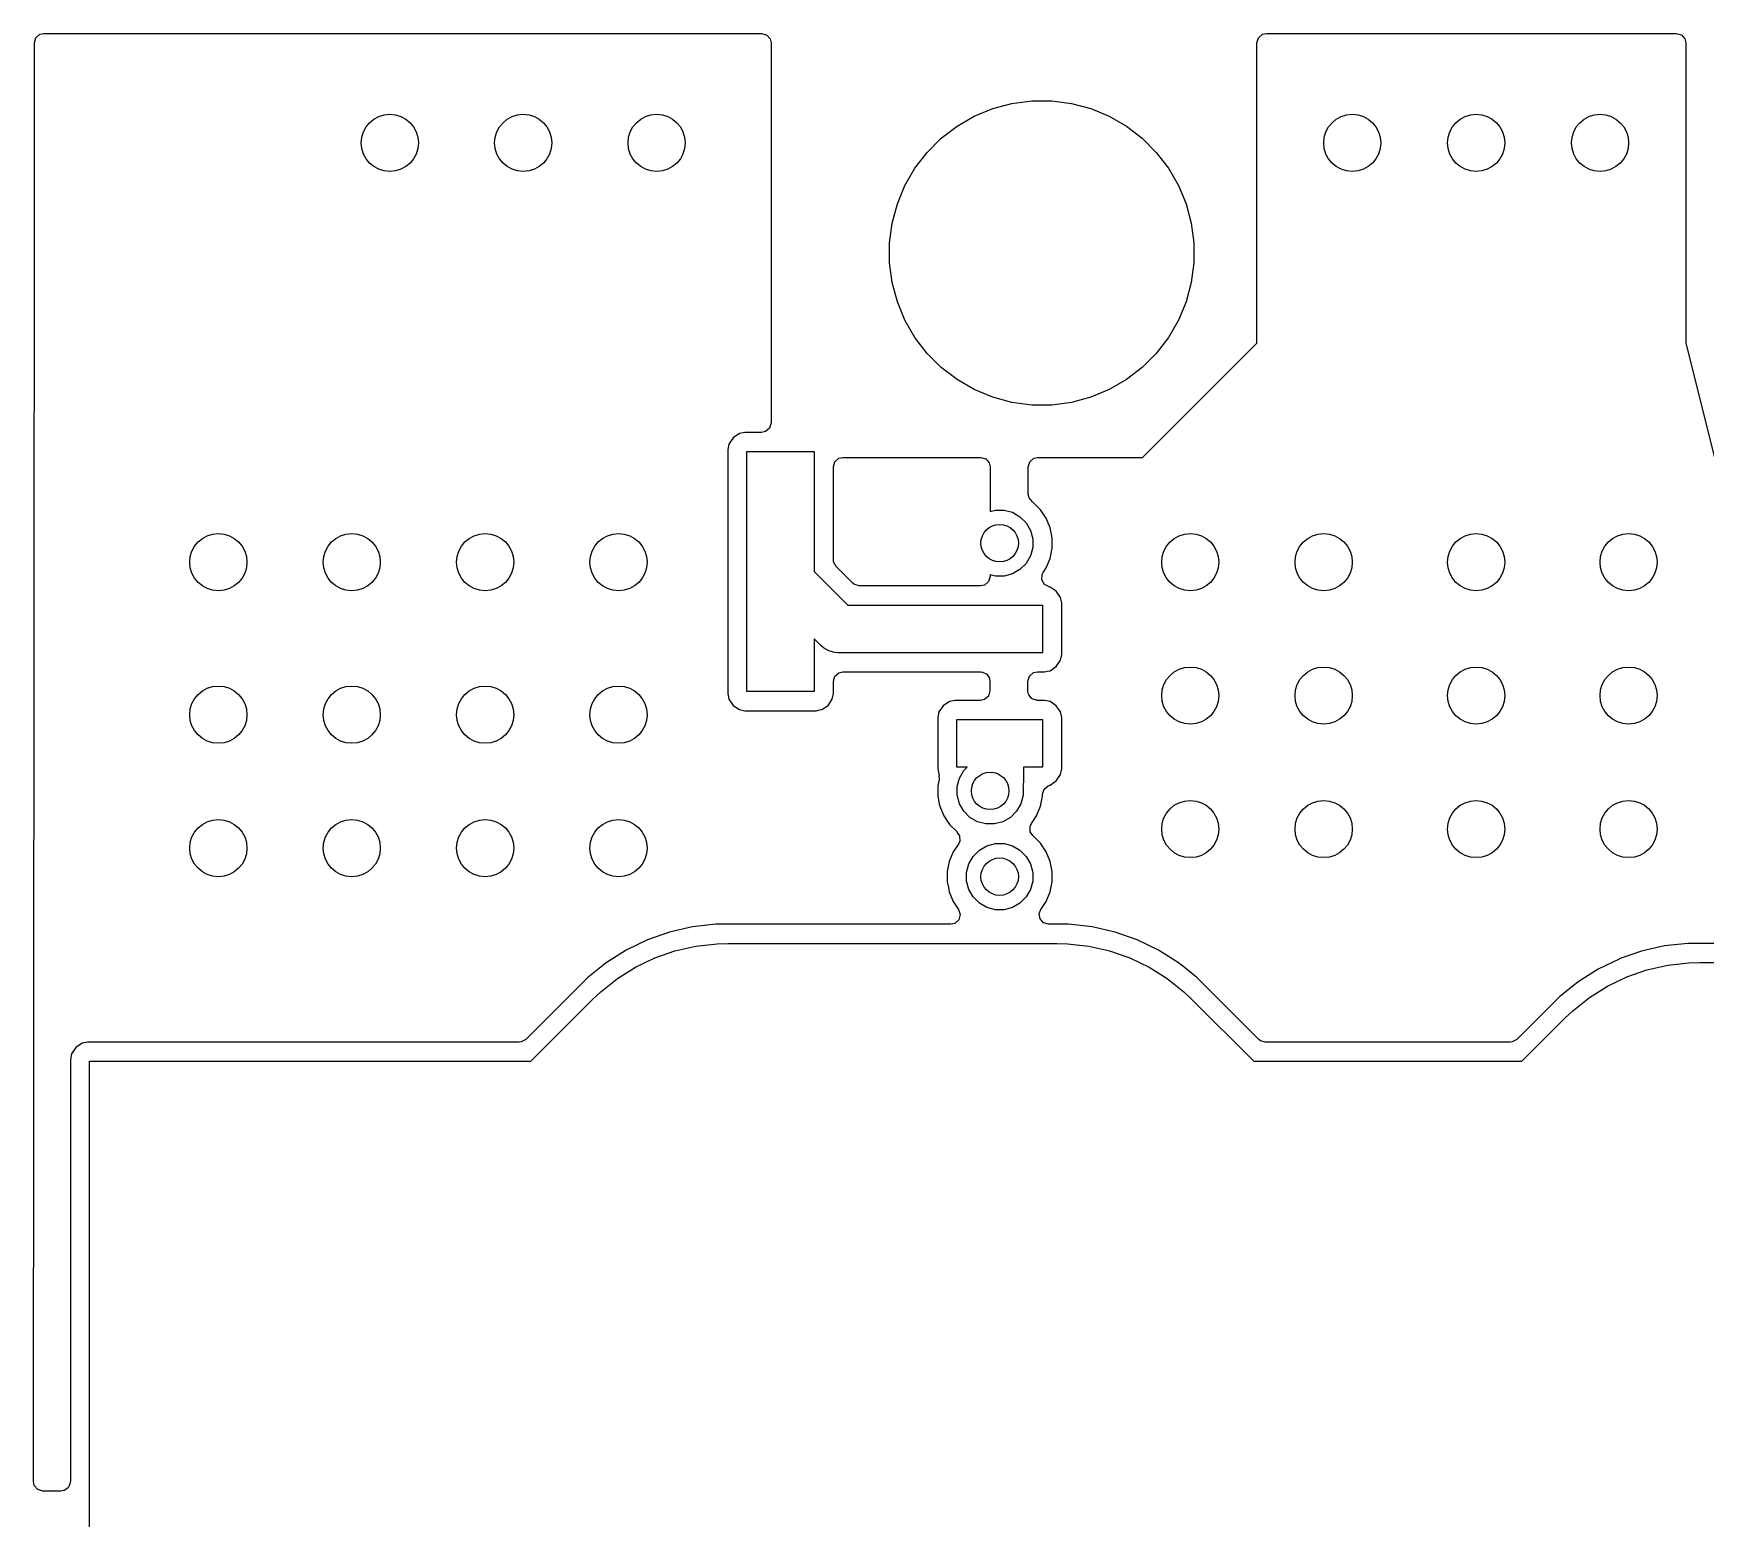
# Model space of a CAD drawing. Extents: x 3.09 to 4.61, y -6.46 to -3.15.
# Drawn here: x 3.093 to 3.97, y -3.932 to -3.153 of the extents above; entities that cross this region are included whole.
import ezdxf

# ---------------------------------------------------------------- set-up
doc = ezdxf.new("R2010")
doc.units = 0
doc.header["$MEASUREMENT"] = 0
doc.layers.add('BLACK', color=7, linetype='CONTINUOUS')

msp = doc.modelspace()

# ---------------------------------------------------------------- linework, layer by layer
at = {"layer": 'BLACK', "linetype": 'CONTINUOUS'}
for p, q in [((3.09346, -3.23872), (3.09352, -3.15754)), ((3.09352, -3.15754), (3.09431, -3.15485)), ((3.09431, -3.15485), (3.09642, -3.15303)), ((3.09642, -3.15303), (3.09848, -3.15258)), ((3.09848, -3.15258), (3.47504, -3.15258)), ((3.47504, -3.15258), (3.47772, -3.15337)), ((3.47772, -3.15337), (3.47955, -3.15548)), ((3.47955, -3.15548), (3.48, -3.15754)), ((3.48, -3.15754), (3.48, -3.35692)), ((3.735, -3.15754), (3.73579, -3.15486)), ((3.735, -3.315), (3.735, -3.15754)), ((3.73579, -3.15486), (3.7379, -3.15303)), ((3.7379, -3.15303), (3.73996, -3.15258)), ((3.73996, -3.15258), (3.95504, -3.15258)), ((3.95504, -3.15258), (3.95772, -3.15337)), ((3.95772, -3.15337), (3.95955, -3.15548)), ((3.95955, -3.15548), (3.96, -3.15754)), ((3.96, -3.15754), (3.96, -3.315)), ((3.58666, -3.19597), (3.59633, -3.19196)), ((3.59633, -3.19196), (3.60644, -3.18925)), ((3.60644, -3.18925), (3.61681, -3.18789)), ((3.61681, -3.18789), (3.62728, -3.18789)), ((3.62728, -3.18789), (3.63765, -3.18925)), ((3.63765, -3.18925), (3.64776, -3.19196)), ((3.64776, -3.19196), (3.65743, -3.19597)), ((3.5693, -3.20757), (3.5776, -3.2012)), ((3.5776, -3.2012), (3.58666, -3.19597)), ((3.65743, -3.19597), (3.66649, -3.2012)), ((3.66649, -3.2012), (3.67479, -3.20757)), ((3.5619, -3.21497), (3.5693, -3.20757)), ((3.67479, -3.20757), (3.68219, -3.21497)), ((3.55553, -3.22327), (3.5619, -3.21497)), ((3.68219, -3.21497), (3.68856, -3.22327)), ((3.5503, -3.23233), (3.55553, -3.22327)), ((3.68856, -3.22327), (3.6938, -3.23233)), ((3.54629, -3.242), (3.5503, -3.23233)), ((3.6938, -3.23233), (3.6978, -3.242)), ((3.09299, -3.91236), (3.09346, -3.23872)), ((3.54358, -3.25211), (3.54629, -3.242)), ((3.6978, -3.242), (3.70051, -3.25211)), ((3.54222, -3.26248), (3.54358, -3.25211)), ((3.70051, -3.25211), (3.70188, -3.26248)), ((3.54222, -3.27295), (3.54222, -3.26248)), ((3.70188, -3.26248), (3.70188, -3.27295)), ((3.54358, -3.28332), (3.54222, -3.27295)), ((3.70188, -3.27295), (3.70051, -3.28332)), ((3.54629, -3.29343), (3.54358, -3.28332)), ((3.70051, -3.28332), (3.6978, -3.29343)), ((3.5503, -3.3031), (3.54629, -3.29343)), ((3.6978, -3.29343), (3.6938, -3.3031)), ((3.55553, -3.31216), (3.5503, -3.3031)), ((3.6938, -3.3031), (3.68856, -3.31216)), ((3.5619, -3.32046), (3.55553, -3.31216)), ((3.675, -3.375), (3.735, -3.315)), ((3.68856, -3.31216), (3.68219, -3.32046)), ((3.96, -3.315), (3.975, -3.375)), ((3.5693, -3.32786), (3.5619, -3.32046)), ((3.68219, -3.32046), (3.67479, -3.32786)), ((3.5776, -3.33423), (3.5693, -3.32786)), ((3.67479, -3.32786), (3.66649, -3.33423)), ((3.58666, -3.33947), (3.5776, -3.33423)), ((3.59633, -3.34347), (3.58666, -3.33947)), ((3.65743, -3.33947), (3.64776, -3.34347)), ((3.66649, -3.33423), (3.65743, -3.33947)), ((3.60644, -3.34618), (3.59633, -3.34347)), ((3.61681, -3.34755), (3.60644, -3.34618)), ((3.62728, -3.34755), (3.61681, -3.34755)), ((3.63765, -3.34618), (3.62728, -3.34755)), ((3.64776, -3.34347), (3.63765, -3.34618)), ((3.47921, -3.3596), (3.4771, -3.36143)), ((3.48, -3.35692), (3.47921, -3.3596)), ((3.45786, -3.36799), (3.45728, -3.37091)), ((3.46008, -3.36468), (3.45786, -3.36799)), ((3.46339, -3.36246), (3.46008, -3.36468)), ((3.46631, -3.36188), (3.46339, -3.36246)), ((3.47504, -3.36188), (3.46631, -3.36188)), ((3.46631, -3.36188), (3.46631, -3.36188)), ((3.4771, -3.36143), (3.47504, -3.36188)), ((3.45728, -3.37091), (3.45728, -3.49889)), ((3.4673, -3.4979), (3.4673, -3.3719)), ((3.4673, -3.3719), (3.5027, -3.3719)), ((3.5027, -3.3719), (3.5027, -3.43492)), ((3.51272, -3.37996), (3.51351, -3.37728)), ((3.51351, -3.37728), (3.51562, -3.37545)), ((3.51562, -3.37545), (3.51768, -3.375)), ((3.51768, -3.375), (3.59003, -3.375)), ((3.59003, -3.375), (3.59272, -3.37579)), ((3.59272, -3.37579), (3.59455, -3.3779)), ((3.59455, -3.3779), (3.595, -3.37997)), ((3.61499, -3.37995), (3.61578, -3.37727)), ((3.61578, -3.37727), (3.6179, -3.37545)), ((3.6179, -3.37545), (3.61995, -3.375)), ((3.61995, -3.375), (3.675, -3.375)), ((3.51272, -3.42872), (3.51272, -3.37996)), ((3.595, -3.37997), (3.59497, -3.40338)), ((3.61497, -3.39425), (3.61499, -3.37995)), ((3.61538, -3.39623), (3.61497, -3.39425)), ((3.59497, -3.40338), (3.59772, -3.40265)), ((3.59772, -3.40265), (3.60228, -3.40265)), ((3.60228, -3.40265), (3.6067, -3.40383)), ((3.6067, -3.40383), (3.61065, -3.40612)), ((3.61718, -3.39838), (3.61538, -3.39623)), ((3.61754, -3.39862), (3.61718, -3.39838)), ((3.62138, -3.40246), (3.61754, -3.39862)), ((3.61754, -3.39862), (3.61754, -3.39862)), ((3.62439, -3.40696), (3.62138, -3.40246)), ((3.62138, -3.40246), (3.62138, -3.40246)), ((3.61065, -3.40612), (3.61388, -3.40935)), ((3.61388, -3.40935), (3.61617, -3.4133)), ((3.62646, -3.41197), (3.62439, -3.40696)), ((3.62752, -3.41729), (3.62646, -3.41197)), ((3.61617, -3.4133), (3.61735, -3.41772)), ((3.61735, -3.41772), (3.61735, -3.42228)), ((3.62752, -3.42271), (3.62752, -3.41729)), ((3.51283, -3.42977), (3.51272, -3.42872)), ((3.51417, -3.43222), (3.51283, -3.42977)), ((3.61617, -3.4267), (3.61388, -3.43065)), ((3.61735, -3.42228), (3.61617, -3.4267)), ((3.62439, -3.43304), (3.62646, -3.42803)), ((3.62646, -3.42803), (3.62752, -3.42271)), ((3.5027, -3.43492), (3.52028, -3.4525)), ((3.52297, -3.44103), (3.51417, -3.43222)), ((3.59494, -3.43752), (3.59415, -3.44021)), ((3.59772, -3.43735), (3.59494, -3.43661)), ((3.59494, -3.43661), (3.59494, -3.43752)), ((3.60228, -3.43735), (3.59772, -3.43735)), ((3.6067, -3.43617), (3.60228, -3.43735)), ((3.61065, -3.43388), (3.6067, -3.43617)), ((3.61388, -3.43065), (3.61065, -3.43388)), ((3.62213, -3.43925), (3.62228, -3.43646)), ((3.62352, -3.44168), (3.62213, -3.43925)), ((3.62228, -3.43646), (3.62284, -3.43536)), ((3.62284, -3.43536), (3.62439, -3.43304)), ((3.5238, -3.44169), (3.52297, -3.44103)), ((3.52648, -3.44248), (3.5238, -3.44169)), ((3.58998, -3.44248), (3.52648, -3.44248)), ((3.59204, -3.44203), (3.58998, -3.44248)), ((3.59415, -3.44021), (3.59204, -3.44203)), ((3.62599, -3.44298), (3.62352, -3.44168)), ((3.62641, -3.44306), (3.62599, -3.44298)), ((3.62972, -3.44528), (3.62641, -3.44306)), ((3.63194, -3.44859), (3.62972, -3.44528)), ((3.52028, -3.4525), (3.6, -3.4525)), ((3.6, -3.4525), (3.6225, -3.4525)), ((3.6225, -3.4525), (3.6225, -3.4775)), ((3.63252, -3.45151), (3.63194, -3.44859)), ((3.63252, -3.47849), (3.63252, -3.45151)), ((3.63252, -3.45151), (3.63252, -3.45151)), ((3.63252, -3.45151), (3.63252, -3.45151)), ((3.50626, -3.47384), (3.5027, -3.47028)), ((3.5027, -3.47028), (3.5027, -3.4979)), ((3.50749, -3.47492), (3.50626, -3.47384)), ((3.51032, -3.47655), (3.50749, -3.47492)), ((3.51347, -3.47739), (3.51032, -3.47655)), ((3.5151, -3.4775), (3.51347, -3.47739)), ((3.5775, -3.4775), (3.5151, -3.4775)), ((3.6225, -3.4775), (3.5775, -3.4775)), ((3.62972, -3.48472), (3.63194, -3.48141)), ((3.63194, -3.48141), (3.63252, -3.47849)), ((3.51272, -3.49248), (3.51351, -3.4898)), ((3.51351, -3.4898), (3.51562, -3.48797)), ((3.51562, -3.48797), (3.51768, -3.48752)), ((3.51768, -3.48752), (3.58993, -3.48752)), ((3.58993, -3.48752), (3.59028, -3.48762)), ((3.59028, -3.48762), (3.59064, -3.48757)), ((3.59064, -3.48757), (3.5916, -3.48801)), ((3.5916, -3.48801), (3.59261, -3.48831)), ((3.59261, -3.48831), (3.59285, -3.48858)), ((3.59285, -3.48858), (3.59318, -3.48873)), ((3.59318, -3.48873), (3.59375, -3.48962)), ((3.59375, -3.48962), (3.59444, -3.49042)), ((3.59444, -3.49042), (3.59453, -3.49084)), ((3.59453, -3.49084), (3.59469, -3.49109)), ((3.59469, -3.49109), (3.59489, -3.49249)), ((3.61482, -3.49247), (3.61561, -3.48979)), ((3.61561, -3.48979), (3.61773, -3.48796)), ((3.61773, -3.48796), (3.61978, -3.48752)), ((3.61978, -3.48752), (3.62349, -3.48752)), ((3.62349, -3.48752), (3.62493, -3.48723)), ((3.62349, -3.48752), (3.62349, -3.48752)), ((3.62349, -3.48752), (3.62349, -3.48752)), ((3.62349, -3.48752), (3.62349, -3.48752)), ((3.62493, -3.48723), (3.62641, -3.48694)), ((3.62641, -3.48694), (3.62972, -3.48472)), ((3.45728, -3.49889), (3.45728, -3.49889)), ((3.45728, -3.49889), (3.45786, -3.50181)), ((3.5027, -3.4979), (3.4673, -3.4979)), ((3.51214, -3.50181), (3.51272, -3.49889)), ((3.51272, -3.49889), (3.51272, -3.49248)), ((3.59409, -3.50021), (3.59198, -3.50203)), ((3.59488, -3.49752), (3.59409, -3.50021)), ((3.59489, -3.49249), (3.59488, -3.49752)), ((3.61481, -3.49751), (3.61482, -3.49247)), ((3.61501, -3.49891), (3.61481, -3.49751)), ((3.61517, -3.49916), (3.61501, -3.49891)), ((3.61526, -3.49958), (3.61517, -3.49916)), ((3.61595, -3.50038), (3.61526, -3.49958)), ((3.61652, -3.50126), (3.61595, -3.50038)), ((3.45786, -3.50181), (3.46008, -3.50512)), ((3.46008, -3.50512), (3.46339, -3.50734)), ((3.46339, -3.50734), (3.46339, -3.50734)), ((3.46339, -3.50734), (3.46631, -3.50792)), ((3.46631, -3.50792), (3.50369, -3.50792)), ((3.50369, -3.50792), (3.50563, -3.50753)), ((3.50369, -3.50792), (3.50369, -3.50792)), ((3.50369, -3.50792), (3.50369, -3.50792)), ((3.50563, -3.50753), (3.50661, -3.50734)), ((3.50661, -3.50734), (3.50992, -3.50512)), ((3.50992, -3.50512), (3.51214, -3.50181)), ((3.56806, -3.50859), (3.56748, -3.51151)), ((3.57028, -3.50528), (3.56806, -3.50859)), ((3.57359, -3.50306), (3.57028, -3.50528)), ((3.57651, -3.50248), (3.57359, -3.50306)), ((3.58992, -3.50248), (3.57651, -3.50248)), ((3.57651, -3.50248), (3.57651, -3.50248)), ((3.59198, -3.50203), (3.58992, -3.50248)), ((3.61685, -3.50142), (3.61652, -3.50126)), ((3.61709, -3.50169), (3.61685, -3.50142)), ((3.6181, -3.50199), (3.61709, -3.50169)), ((3.61906, -3.50243), (3.6181, -3.50199)), ((3.61942, -3.50238), (3.61906, -3.50243)), ((3.61977, -3.50248), (3.61942, -3.50238)), ((3.62349, -3.50248), (3.61977, -3.50248)), ((3.62641, -3.50306), (3.62349, -3.50248)), ((3.62349, -3.50248), (3.62349, -3.50248)), ((3.62972, -3.50528), (3.62641, -3.50306)), ((3.63194, -3.50859), (3.62972, -3.50528)), ((3.63252, -3.51151), (3.63194, -3.50859)), ((3.56748, -3.51151), (3.56748, -3.53849)), ((3.5775, -3.5375), (3.5775, -3.5125)), ((3.5775, -3.5125), (3.6225, -3.5125)), ((3.6225, -3.5125), (3.6225, -3.5375)), ((3.63252, -3.53849), (3.63252, -3.51151)), ((3.63252, -3.51151), (3.63252, -3.51151)), ((3.63252, -3.51151), (3.63252, -3.51151)), ((3.56748, -3.53849), (3.56748, -3.53849)), ((3.56748, -3.53849), (3.56816, -3.54189)), ((3.56817, -3.54384), (3.56748, -3.54729)), ((3.56816, -3.54189), (3.56799, -3.54192)), ((3.56799, -3.54192), (3.56818, -3.54376)), ((3.56818, -3.54376), (3.56817, -3.54384)), ((3.58296, -3.5375), (3.5775, -3.5375)), ((3.57765, -3.54772), (3.57883, -3.5433)), ((3.57883, -3.5433), (3.58112, -3.53935)), ((3.58112, -3.53935), (3.58296, -3.5375)), ((3.6225, -3.5375), (3.6125, -3.5375)), ((3.6125, -3.5375), (3.6125, -3.545)), ((3.62972, -3.54472), (3.63194, -3.54141)), ((3.63194, -3.54141), (3.63252, -3.53849)), ((3.56748, -3.54729), (3.56748, -3.55271)), ((3.56748, -3.55271), (3.56828, -3.55673)), ((3.57765, -3.55228), (3.57765, -3.54772)), ((3.57883, -3.5567), (3.57765, -3.55228)), ((3.61235, -3.55228), (3.61117, -3.5567)), ((3.61239, -3.54663), (3.61223, -3.54725)), ((3.61223, -3.54725), (3.61235, -3.54772)), ((3.61235, -3.54772), (3.61235, -3.55228)), ((3.6125, -3.545), (3.61239, -3.54663)), ((3.62146, -3.55803), (3.62252, -3.55271)), ((3.62252, -3.55178), (3.62331, -3.5491)), ((3.62252, -3.55271), (3.62252, -3.55178)), ((3.62331, -3.5491), (3.62542, -3.54727)), ((3.62542, -3.54727), (3.62627, -3.547)), ((3.62627, -3.547), (3.62641, -3.54694)), ((3.62641, -3.54694), (3.62972, -3.54472)), ((3.62641, -3.54694), (3.62641, -3.54694)), ((3.56828, -3.55673), (3.56854, -3.55803)), ((3.56854, -3.55803), (3.57061, -3.56304)), ((3.58112, -3.56065), (3.57883, -3.5567)), ((3.58435, -3.56388), (3.58112, -3.56065)), ((3.60888, -3.56065), (3.60565, -3.56388)), ((3.61117, -3.5567), (3.60888, -3.56065)), ((3.61939, -3.56304), (3.62146, -3.55803)), ((3.57061, -3.56304), (3.57262, -3.56605)), ((3.57262, -3.56605), (3.57362, -3.56754)), ((3.57362, -3.56754), (3.57362, -3.56754)), ((3.57362, -3.56754), (3.57763, -3.57155)), ((3.5883, -3.56617), (3.58435, -3.56388)), ((3.59272, -3.56735), (3.5883, -3.56617)), ((3.59728, -3.56735), (3.59272, -3.56735)), ((3.6017, -3.56617), (3.59728, -3.56735)), ((3.60565, -3.56388), (3.6017, -3.56617)), ((3.61599, -3.5686), (3.61666, -3.56711)), ((3.61607, -3.57139), (3.61599, -3.5686)), ((3.61666, -3.56711), (3.61939, -3.56304)), ((3.57834, -3.57789), (3.57561, -3.58196)), ((3.57763, -3.57155), (3.57757, -3.57161)), ((3.57757, -3.57161), (3.57893, -3.57361)), ((3.57901, -3.5764), (3.57834, -3.57789)), ((3.57893, -3.57361), (3.57901, -3.5764)), ((3.58935, -3.58112), (3.5933, -3.57883)), ((3.5933, -3.57883), (3.59772, -3.57765)), ((3.59772, -3.57765), (3.60228, -3.57765)), ((3.60228, -3.57765), (3.6067, -3.57883)), ((3.6067, -3.57883), (3.61065, -3.58112)), ((3.61743, -3.57339), (3.61607, -3.57139)), ((3.61737, -3.57345), (3.61743, -3.57339)), ((3.62138, -3.57746), (3.61737, -3.57345)), ((3.62439, -3.58196), (3.62138, -3.57746)), ((3.62138, -3.57746), (3.62138, -3.57746)), ((3.57354, -3.58697), (3.57248, -3.59229)), ((3.57561, -3.58196), (3.57354, -3.58697)), ((3.57354, -3.58697), (3.57354, -3.58697)), ((3.57561, -3.58196), (3.57561, -3.58196)), ((3.58265, -3.59272), (3.58383, -3.5883)), ((3.58383, -3.5883), (3.58612, -3.58435)), ((3.58612, -3.58435), (3.58935, -3.58112)), ((3.61065, -3.58112), (3.61388, -3.58435)), ((3.61388, -3.58435), (3.61617, -3.5883)), ((3.61617, -3.5883), (3.61735, -3.59272)), ((3.62646, -3.58697), (3.62439, -3.58196)), ((3.62752, -3.59229), (3.62646, -3.58697)), ((3.57248, -3.59229), (3.57248, -3.59771)), ((3.58265, -3.59728), (3.58265, -3.59272)), ((3.58383, -3.6017), (3.58265, -3.59728)), ((3.61735, -3.59728), (3.61617, -3.6017)), ((3.61735, -3.59272), (3.61735, -3.59728)), ((3.62752, -3.59771), (3.62752, -3.59229)), ((3.57248, -3.59771), (3.57306, -3.60064)), ((3.57306, -3.60064), (3.57354, -3.60303)), ((3.57354, -3.60303), (3.57561, -3.60804)), ((3.58612, -3.60565), (3.58383, -3.6017)), ((3.58935, -3.60888), (3.58612, -3.60565)), ((3.61388, -3.60565), (3.61065, -3.60888)), ((3.61617, -3.6017), (3.61388, -3.60565)), ((3.62439, -3.60804), (3.62646, -3.60303)), ((3.62646, -3.60303), (3.62752, -3.59771)), ((3.57561, -3.60804), (3.57806, -3.6117)), ((3.57806, -3.6117), (3.57844, -3.61226)), ((3.57844, -3.61226), (3.57927, -3.61493)), ((3.5933, -3.61117), (3.58935, -3.60888)), ((3.59772, -3.61235), (3.5933, -3.61117)), ((3.60228, -3.61235), (3.59772, -3.61235)), ((3.6067, -3.61117), (3.60228, -3.61235)), ((3.61065, -3.60888), (3.6067, -3.61117)), ((3.62078, -3.61431), (3.62156, -3.61226)), ((3.62117, -3.61708), (3.62078, -3.61431)), ((3.62156, -3.61226), (3.62439, -3.60804)), ((3.43884, -3.62136), (3.42679, -3.62411)), ((3.45112, -3.61998), (3.43884, -3.62136)), ((3.43884, -3.62136), (3.43884, -3.62136)), ((3.57431, -3.61998), (3.45112, -3.61998)), ((3.57645, -3.61949), (3.57431, -3.61998)), ((3.57853, -3.61763), (3.57645, -3.61949)), ((3.57927, -3.61493), (3.57853, -3.61763)), ((3.62301, -3.61919), (3.62117, -3.61708)), ((3.62569, -3.61998), (3.62301, -3.61919)), ((3.63618, -3.61998), (3.62569, -3.61998)), ((3.64846, -3.62136), (3.63618, -3.61998)), ((3.63618, -3.61998), (3.63618, -3.61998)), ((3.66051, -3.62411), (3.64846, -3.62136)), ((3.64846, -3.62136), (3.64846, -3.62136)), ((3.41513, -3.6282), (3.404, -3.63356)), ((3.42679, -3.62411), (3.41513, -3.62819)), ((3.41513, -3.62819), (3.41513, -3.6282)), ((3.42962, -3.63391), (3.44055, -3.63141)), ((3.44055, -3.63141), (3.45169, -3.63016)), ((3.45169, -3.63016), (3.4573, -3.63)), ((3.4573, -3.63), (3.63, -3.63)), ((3.63, -3.63), (3.63561, -3.63016)), ((3.63561, -3.63016), (3.64675, -3.63141)), ((3.64675, -3.63141), (3.65614, -3.63356)), ((3.67217, -3.62819), (3.66051, -3.62411)), ((3.66051, -3.62411), (3.66051, -3.62411)), ((3.67217, -3.6282), (3.67217, -3.6282)), ((3.67217, -3.6282), (3.67217, -3.6282)), ((3.67217, -3.6282), (3.67217, -3.62819)), ((3.67217, -3.62819), (3.67217, -3.62819)), ((3.6833, -3.63356), (3.67217, -3.6282)), ((3.94884, -3.63136), (3.93679, -3.63411)), ((3.96112, -3.62998), (3.94884, -3.63136)), ((4.08106, -3.62998), (3.96112, -3.62998)), ((3.39353, -3.64013), (3.38387, -3.64784)), ((3.404, -3.63356), (3.39353, -3.64013)), ((3.39353, -3.64013), (3.39353, -3.64013)), ((3.404, -3.63356), (3.404, -3.63356)), ((3.40893, -3.64248), (3.41903, -3.63761)), ((3.41903, -3.63761), (3.42962, -3.63391)), ((3.65614, -3.63356), (3.65768, -3.63391)), ((3.65768, -3.63391), (3.66827, -3.63761)), ((3.66827, -3.63761), (3.67837, -3.64248)), ((3.69377, -3.64013), (3.6833, -3.63356)), ((3.6833, -3.63356), (3.6833, -3.63356)), ((3.69763, -3.64321), (3.69377, -3.64013)), ((3.69377, -3.64013), (3.69377, -3.64013)), ((3.92513, -3.6382), (3.914, -3.64356)), ((3.93679, -3.63411), (3.92513, -3.63819)), ((3.92513, -3.63819), (3.92513, -3.6382)), ((3.93679, -3.63411), (3.93679, -3.63411)), ((3.95055, -3.64141), (3.96169, -3.64016)), ((3.96169, -3.64016), (3.9673, -3.64)), ((3.9673, -3.64), (4.12, -3.64)), ((3.38387, -3.64784), (3.35133, -3.68038)), ((3.39067, -3.65544), (3.39943, -3.64844)), ((3.39943, -3.64844), (3.40893, -3.64248)), ((3.67837, -3.64248), (3.68787, -3.64844)), ((3.68787, -3.64844), (3.69663, -3.65544)), ((3.70343, -3.64784), (3.69763, -3.64321)), ((3.73597, -3.68038), (3.70343, -3.64784)), ((3.70343, -3.64784), (3.70343, -3.64784)), ((3.914, -3.64356), (3.90353, -3.65013)), ((3.914, -3.64356), (3.914, -3.64356)), ((3.91893, -3.65248), (3.92903, -3.64761)), ((3.92903, -3.64761), (3.93962, -3.64391)), ((3.93962, -3.64391), (3.94116, -3.64356)), ((3.94116, -3.64356), (3.95055, -3.64141)), ((3.38659, -3.65929), (3.39067, -3.65544)), ((3.69663, -3.65544), (3.70071, -3.65929)), ((3.89387, -3.65784), (3.87133, -3.68038)), ((3.89546, -3.65657), (3.89387, -3.65784)), ((3.90353, -3.65013), (3.89546, -3.65657)), ((3.89546, -3.65657), (3.89546, -3.65657)), ((3.90067, -3.66544), (3.90943, -3.65844)), ((3.90943, -3.65844), (3.91893, -3.65248)), ((3.35403, -3.69185), (3.38659, -3.65929)), ((3.70071, -3.65929), (3.73327, -3.69185)), ((3.89659, -3.66929), (3.90067, -3.66544)), ((3.87403, -3.69185), (3.89659, -3.66929)), ((3.11518, -3.68463), (3.11296, -3.68794)), ((3.11849, -3.68241), (3.11518, -3.68463)), ((3.12141, -3.68183), (3.11849, -3.68241)), ((3.34782, -3.68183), (3.12141, -3.68183)), ((3.12141, -3.68183), (3.12141, -3.68183)), ((3.34888, -3.68172), (3.34782, -3.68183)), ((3.35133, -3.68038), (3.34888, -3.68172)), ((3.73679, -3.68104), (3.73597, -3.68038)), ((3.73948, -3.68183), (3.73679, -3.68104)), ((3.86782, -3.68183), (3.73948, -3.68183)), ((3.86888, -3.68172), (3.86782, -3.68183)), ((3.87133, -3.68038), (3.86888, -3.68172)), ((3.11296, -3.68794), (3.11238, -3.69086)), ((3.11238, -3.69086), (3.11238, -3.91236)), ((3.1224, -3.94622), (3.1224, -3.69185)), ((3.1224, -3.69185), (3.35403, -3.69185)), ((3.73327, -3.69185), (3.87403, -3.69185)), ((3.09343, -3.91442), (3.09299, -3.91236)), ((3.11233, -3.91307), (3.11189, -3.91403)), ((3.11238, -3.91236), (3.11228, -3.91271)), ((3.11228, -3.91271), (3.11233, -3.91307)), ((3.09526, -3.91654), (3.09343, -3.91442)), ((3.09795, -3.91732), (3.09526, -3.91654)), ((3.10742, -3.91732), (3.09795, -3.91732)), ((3.10882, -3.91712), (3.10742, -3.91732)), ((3.10906, -3.91697), (3.10882, -3.91712)), ((3.10948, -3.91687), (3.10906, -3.91697)), ((3.11028, -3.91618), (3.10948, -3.91687)), ((3.11117, -3.91561), (3.11028, -3.91618)), ((3.11132, -3.91528), (3.11117, -3.91561)), ((3.11159, -3.91504), (3.11132, -3.91528)), ((3.11189, -3.91403), (3.11159, -3.91504))]:
    msp.add_line(p, q, dxfattribs=at)
at = {"layer": 'BLACK'}
for centre, radius in [((3.28, -3.21), 0.015), ((3.35, -3.21), 0.015), ((3.42, -3.21), 0.015), ((3.785, -3.21), 0.015), ((3.85, -3.21), 0.015), ((3.915, -3.21), 0.015), ((3.6, -3.42), 0.00984), ((3.19, -3.43), 0.015), ((3.26, -3.43), 0.015), ((3.33, -3.43), 0.015), ((3.4, -3.43), 0.015), ((3.7, -3.43), 0.015), ((3.77, -3.43), 0.015), ((3.85, -3.43), 0.015), ((3.93, -3.43), 0.015), ((3.7, -3.5), 0.015), ((3.77, -3.5), 0.015), ((3.85, -3.5), 0.015), ((3.93, -3.5), 0.015), ((3.19, -3.51), 0.015), ((3.26, -3.51), 0.015), ((3.33, -3.51), 0.015), ((3.4, -3.51), 0.015), ((3.595, -3.55), 0.00984), ((3.7, -3.57), 0.015), ((3.77, -3.57), 0.015), ((3.85, -3.57), 0.015), ((3.93, -3.57), 0.015), ((3.19, -3.58), 0.015), ((3.26, -3.58), 0.015), ((3.33, -3.58), 0.015), ((3.4, -3.58), 0.015), ((3.6, -3.595), 0.00984)]:
    msp.add_circle(centre, radius, dxfattribs=at)

doc.saveas('drawing.dxf')
